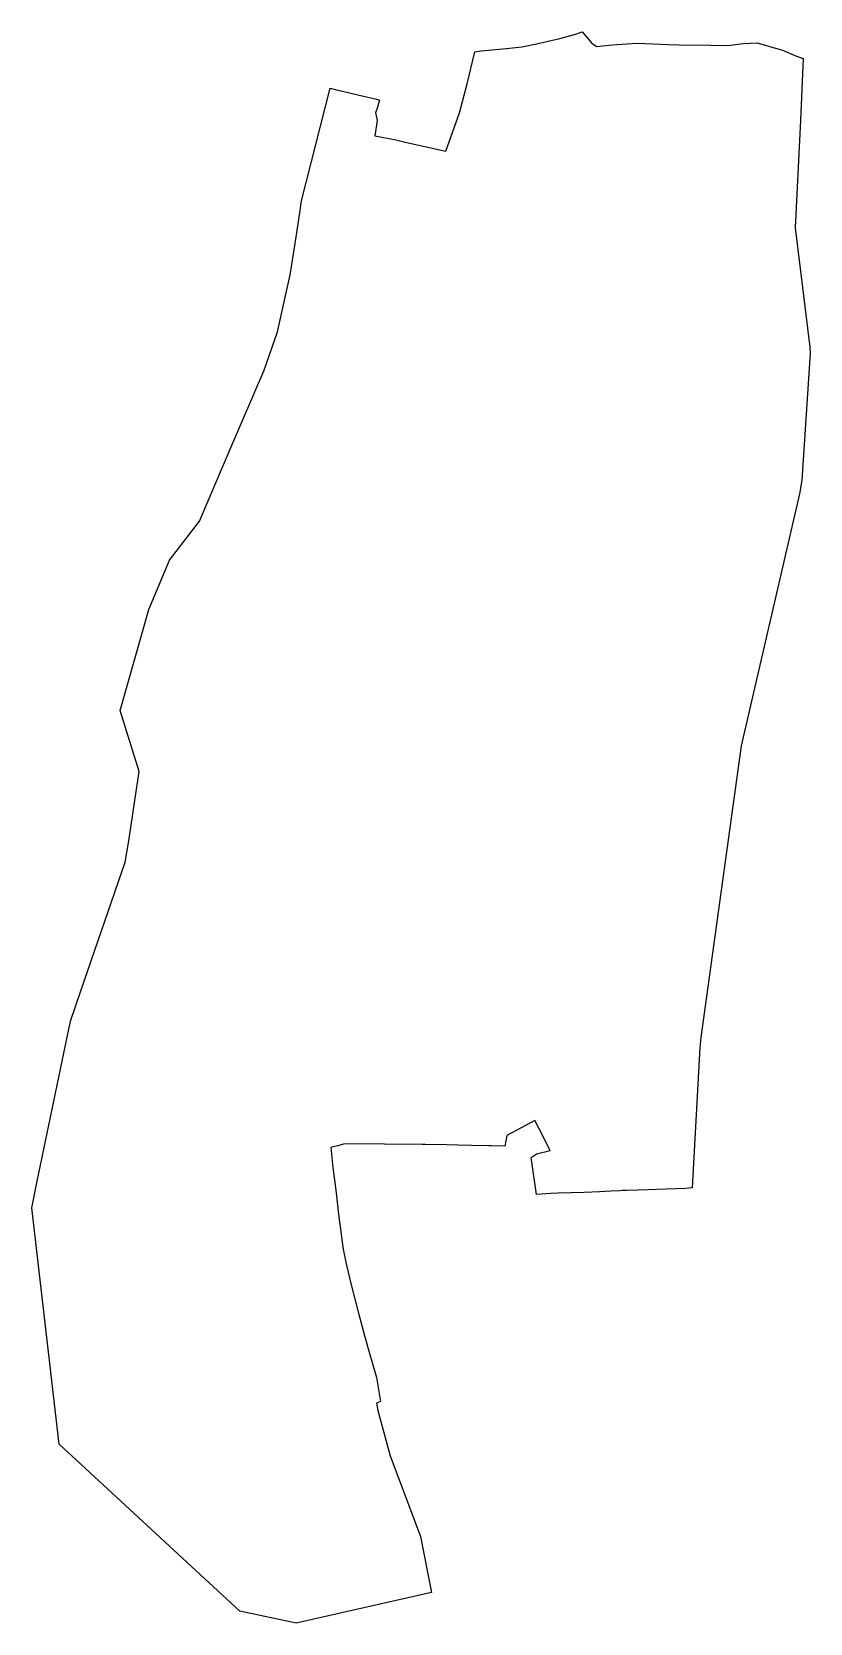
# Model space of a CAD drawing. Extents: x 499545 to 501772, y 6749810 to 6753061.
# Drawn here: x 500620 to 501089, y 6749810 to 6750769 of the extents above; entities that cross this region are included whole.
import ezdxf

# ---------------------------------------------------------------- set-up
doc = ezdxf.new("R2010")
doc.units = 0
doc.linetypes.add('CONTINU', pattern=[0])
doc.layers.add('1SECTION', color=7, linetype='CONTINU')

msp = doc.modelspace()

# ---------------------------------------------------------------- linework, layer by layer
at = {"layer": '1SECTION'}
msp.add_lwpolyline([(500745.03, 6749817.04), (500636.1, 6749917.66), (500619.5, 6750060), (500622.67, 6750076.17), (500642.74, 6750172.56), (500649.19, 6750191.42), (500675.76, 6750268.31), (500677.95, 6750281.28), (500684.28, 6750323.09), (500672.73, 6750359.76), (500690.15, 6750420.54), (500702.6, 6750450.28), (500720.61, 6750473.77), (500739.11, 6750517.23), (500759.65, 6750564.83), (500767.61, 6750587.9), (500775.23, 6750622.16), (500778.34, 6750641.21), (500781.13, 6750659.61), (500782.1, 6750666.8), (500799.43, 6750734.76), (500802.54, 6750733.99), (500818.79, 6750730.1), (500827.28, 6750728.06), (500829.09, 6750727.56), (500828.15, 6750723.98), (500828.13, 6750723.93), (500826.86, 6750719.84), (500826.94, 6750719.04), (500827.71, 6750715.29), (500826.41, 6750705.94), (500838.99, 6750703.5), (500844.68, 6750702.26), (500869.23, 6750696.82), (500877.42, 6750719.88), (500882.1, 6750737.42), (500886.66, 6750756.69), (500890.41, 6750757.14), (500905.83, 6750758.52), (500915.05, 6750759.58), (500923.91, 6750761.33), (500937.87, 6750764.59), (500946.83, 6750767.03), (500951.42, 6750768.66), (500957.06, 6750762.07), (500958.02, 6750761.14), (500960.25, 6750759.89), (500967.42, 6750760.61), (500972.51, 6750761.04), (500984.51, 6750761.77), (501003.31, 6750761.08), (501009.6, 6750760.91), (501028.88, 6750760.54), (501039.2, 6750760.51), (501048.43, 6750761.69), (501056.92, 6750762.08), (501072.26, 6750757.69), (501080.56, 6750754.09), (501084.74, 6750752.5), (501083.15, 6750715.49), (501079.91, 6750650.56), (501088.78, 6750578.67), (501088.91, 6750574.95), (501083.77, 6750498.61), (501082.53, 6750490.39), (501047.36, 6750338.55), (501022.96, 6750162.63), (501022.41, 6750156.71), (501017.77, 6750072.1), (501013.73, 6750071.77), (501007.91, 6750071.62), (500996.15, 6750071.13), (500991.28, 6750070.96), (500984.9, 6750070.68), (500978.23, 6750070.52), (500975.56, 6750070.45), (500974.16, 6750070.36), (500968.62, 6750070.11), (500961.85, 6750069.82), (500952.52, 6750069.42), (500936.85, 6750068.85), (500932.54, 6750068.66), (500923.91, 6750068.22), (500920.56, 6750090.45), (500922.49, 6750091.7), (500923.95, 6750092.68), (500932.1, 6750094.57), (500925.2, 6750108.13), (500922.9, 6750112.67), (500905.88, 6750103.72), (500904.67, 6750097.24), (500896.44, 6750097.44), (500895.09, 6750097.46), (500884.59, 6750097.72), (500876.36, 6750097.89), (500869.78, 6750098.03), (500856.8, 6750098.24), (500854.83, 6750098.25), (500832.29, 6750098.51), (500828.91, 6750098.72), (500807.45, 6750098.44), (500803.8, 6750097.52), (500799.76, 6750096.5), (500801.11, 6750084.42), (500802.17, 6750075.37), (500802.96, 6750069.12), (500804.37, 6750056.07), (500806.22, 6750042.67), (500806.49, 6750040.83), (500807.25, 6750035.17), (500808.88, 6750027.43), (500809.48, 6750024.8), (500811.88, 6750014.56), (500816.77, 6749995.78), (500820.22, 6749983.09), (500822.6, 6749974.59), (500827.4, 6749957.96), (500829.72, 6749943.41), (500827.41, 6749942.38), (500828.16, 6749937.92), (500835.7, 6749910.62), (500853.91, 6749862.08), (500860.62, 6749828.38), (500778.83, 6749809.84), (500745.03, 6749817.04)], close=True, dxfattribs=at)

doc.saveas('drawing.dxf')
